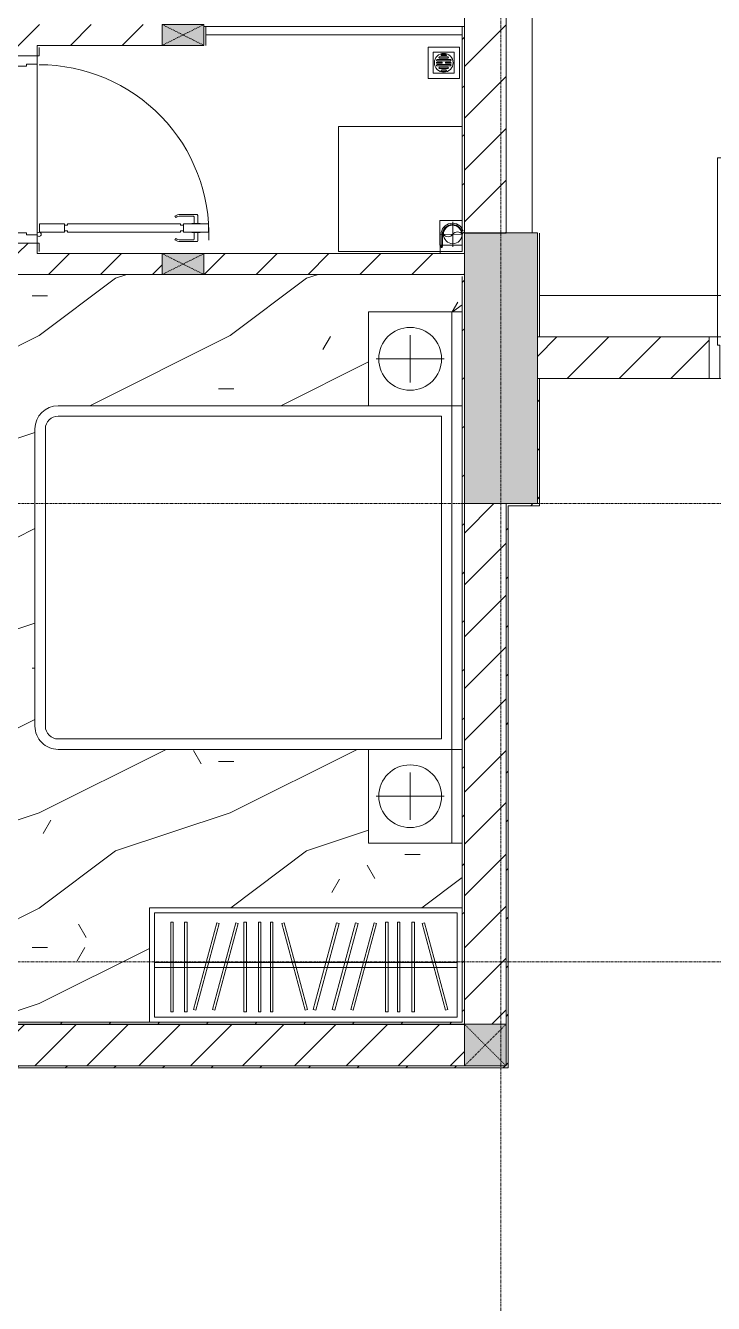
# Model space of a CAD drawing. Header units: millimetres. Extents: x 5357 to 259384, y -16348 to 109893.
# Drawn here: x 75073 to 78372, y 35397 to 41532 of the extents above; entities that cross this region are included whole.
import ezdxf

# ---------------------------------------------------------------- set-up
doc = ezdxf.new("R2010")
doc.units = ezdxf.units.MM
for name, pattern in [('Dash', [6, 3, -3]), ('Grid Line', [22.225, 12.7, -3.175, 3.175, -3.175]), ('IMPORT-CENTER _3_', [10.16, 6.35, -1.27, 1.27, -1.27])]:
    doc.linetypes.add(name, pattern=pattern)
for name, color, linetype, lineweight in [('0-1', 7, 'Continuous', 5), ('A-DETL-GENF', 92, 'Continuous', 9), ('A-DETL-GENF-1', 53, 'Continuous', 9), ('A-DOOR', 31, 'Continuous', 9), ('A-DOOR-1', 254, 'Continuous', 9), ('A-DOOR-2', 53, 'Continuous', 9), ('A-DOOR-FRAM', 31, 'Continuous', 9), ('A-FLOR-PATT-1', 10, 'Continuous', 9), ('A-WALL', 113, 'Continuous', 9), ('A-WALL-1', 9, 'Continuous', 18), ('A-WALL-2', 53, 'Continuous', 9), ('A-WALL-3', 113, 'Continuous', 18), ('A-WALL-PATT', 111, 'Continuous', 9), ('A-WALL-PATT-1', 10, 'Continuous', 9), ('A-WALL-PATT-2', 53, 'Continuous', 9), ('G-IMPT', 8, 'Continuous', 9), ('G-IMPT-1', 254, 'Continuous', 9), ('G-IMPT-2', 8, 'IMPORT-CENTER _3_', 9), ('I-FURN-1', 254, 'Continuous', 9), ('I-WALL-1', 9, 'Continuous', 18), ('I-WALL-2', 53, 'Continuous', 9), ('I-WALL-3', 2, 'Continuous', 18), ('M-EQPM', 50, 'Continuous', 9), ('S-BEAM-1', 53, 'Continuous', 9), ('S-COLS', 52, 'Continuous', 9), ('S-COLS-1', 253, 'Continuous', 5), ('S-COLS-2', 9, 'Continuous', 18), ('S-COLS-3', 53, 'Continuous', 9), ('S-COLS-4', 254, 'Continuous', 9), ('S-COLS-5', 52, 'Continuous', 18), ('S-COLS-HDLN', 52, 'Dash', 9), ('S-COLS-HDLN-1', 53, 'Dash', 9), ('S-GRID-1', 1, 'Grid Line', 9)]:
    doc.layers.add(name, color=color, linetype=linetype, lineweight=lineweight)
pattern_1 = [(45, (0, 0), (-124.4508, 124.4508), [])]
pattern_2 = [(45, (0, 0), (-116.67262, 116.67262), [])]

# ---------------------------------------------------------------- blocks, each defined once
blk = doc.blocks.new('NCV_TKTC_KET CAU_rvt-1-TKCS_MB CẢNH QUAN CÂY XANH')
at = {"layer": 'S-COLS-1'}
blk.add_hatch(color=256, dxfattribs=at).paths.add_polyline_path([(77177.6, 39236.9), (77527.6, 39236.9), (77527.6, 40536.9), (77177.6, 40536.9), (77177.6, 39869.7)])
at = {"layer": 'S-BEAM-1'}
for p, q in [((77502.6, 40536.9), (77502.6, 43836.9)), ((75937.9, 41487.4), (77167.6, 41487.4)), ((83367.6, 40235.6), (77537.6, 40235.6))]:
    blk.add_line(p, q, dxfattribs=at)
at = {"layer": 'S-COLS-2'}
for p, q in [((77527.6, 40536.9), (77177.6, 40536.9)), ((77177.6, 40536.9), (77177.6, 39236.9)), ((77527.6, 39236.9), (77527.6, 40536.9)), ((77177.6, 39236.9), (77527.6, 39236.9))]:
    blk.add_line(p, q, dxfattribs=at)
blk = doc.blocks.new('GIUONG NGU-2TAB-1600x2000 - GIUONG NGU-2TAB-1600x2000-842839-TKCS_MB CẢNH QUAN CÂY XANH')
at = {"layer": 'I-FURN-1'}
for p, q in [((8.5, 0), (8.5, -50)), ((458.5, -50), (458.5, 0)), ((458.5, 0), (458.5, -50)), ((2108.2, -50), (2108.2, 0)), ((458.5, -50), (8.5, -50)), ((8.5, -50), (8.5, -450.3)), ((8.5, -50), (458.5, -50)), ((458.5, -50), (8.5, -50)), ((8.5, -50), (8.5, -450.3)), ((458.5, -450.3), (458.5, -50)), ((2108.2, -50), (458.5, -50)), ((458.5, -50), (458.5, -1938.9)), ((458.5, -50), (2108.2, -50)), ((458.5, -1938.9), (458.5, -50)), ((458.5, -450.3), (458.5, -50)), ((458.5, -50), (2108.2, -50)), ((2108.2, 0), (2108.2, -50)), ((2558.2, -50), (2108.2, -50)), ((2108.2, -50), (2108.2, -450.3)), ((2108.2, -1938.9), (2108.2, -50)), ((2108.2, -50), (2558.2, -50)), ((2108.2, -50), (2558.2, -50)), ((2108.2, -450.3), (2108.2, -50)), ((2108.2, -50), (2108.2, -1938.9)), ((2558.2, -50), (2558.2, 0)), ((2558.2, -450.3), (2558.2, -50)), ((2558.2, -50), (2558.2, -450.3)), ((233.5, -86.8), (233.5, -413.5)), ((508.5, -100), (2058.2, -100)), ((508.5, -1938.9), (508.5, -100)), ((2058.2, -100), (2058.2, -1938.9)), ((2333.2, -86.8), (2333.2, -413.5)), ((120.2, -250.2), (346.8, -250.2)), ((2446.5, -250.2), (2219.8, -250.2)), ((8.5, -450.3), (458.5, -450.3)), ((8.5, -450.3), (458.5, -450.3)), ((2108.2, -450.3), (2558.2, -450.3)), ((2558.2, -450.3), (2108.2, -450.3)), ((1997.1, -2000), (569.6, -2000)), ((569.6, -2050), (1997.1, -2050)), ((1997.1, -2050), (569.6, -2050))]:
    blk.add_line(p, q, dxfattribs=at)
for centre in [(233.5, -250.2), (2333.2, -250.2)]:
    blk.add_circle(centre, 150.7, dxfattribs=at)
for centre, radius, start, end in [((569.6, -1938.9), 111.1, 180, 270), ((569.6, -1938.9), 111.1, 180, 270), ((569.6, -1938.9), 61.1, 180, 270), ((1997.1, -1938.9), 111.1, 270, 360), ((1997.1, -1938.9), 61.1, 270, 0), ((1997.1, -1938.9), 111.1, 270, 0)]:
    blk.add_arc(centre, radius, start, end, dxfattribs=at)
blk = doc.blocks.new('TU QUAN AO-SUITE ROOM_3 - TU QUAN AO-SUITE ROOM_3-V29-TKCS_MB CẢNH QUAN CÂY XANH')
at = {"layer": 'I-FURN-1'}
for p, q in [((-550, 0), (-550, -1500)), ((-550, -1500), (-550, 0)), ((-550, -24), (-550, -576)), ((-526, -24), (-24, -24)), ((-526, -1476), (-526, -24)), ((-526, -24), (-526, -600)), ((-287, -24), (-287, -576)), ((-263, -24), (-263, -576)), ((-24, -24), (-24, -1476)), ((-478.3, -181.1), (-61.3, -69.4)), ((-58.2, -80.9), (-475.2, -192.7)), ((-61.3, -69.4), (-58.2, -80.9)), ((-475.2, -192.7), (-478.3, -181.1)), ((-480.1, -229.7), (-50.1, -229.7)), ((-480.1, -241.7), (-480.1, -229.7)), ((-50.1, -241.7), (-480.1, -241.7)), ((-50.1, -229.7), (-50.1, -241.7)), ((-480.1, -299.2), (-50.1, -299.2)), ((-480.1, -311.2), (-480.1, -299.2)), ((-50.1, -299.2), (-50.1, -311.2)), ((-50.1, -311.2), (-480.1, -311.2)), ((-480.1, -356.4), (-50.1, -356.4)), ((-480.1, -368.4), (-480.1, -356.4)), ((-50.1, -356.4), (-50.1, -368.4)), ((-50.1, -368.4), (-480.1, -368.4)), ((-475.2, -411.5), (-478.3, -423.1)), ((-478.3, -423.1), (-61.3, -534.9)), ((-58.2, -523.3), (-475.2, -411.5)), ((-475.2, -500.3), (-478.3, -511.9)), ((-478.3, -511.9), (-61.3, -623.6)), ((-58.2, -612.1), (-475.2, -500.3)), ((-61.3, -534.9), (-58.2, -523.3)), ((-526, -1476), (-526, -600)), ((-475.2, -591.5), (-478.3, -603.1)), ((-478.3, -603.1), (-61.3, -714.9)), ((-58.2, -703.3), (-475.2, -591.5)), ((-287, -576), (-287, -1476)), ((-263, -576), (-263, -1476)), ((-61.3, -623.6), (-58.2, -612.1)), ((-61.3, -714.9), (-58.2, -703.3)), ((-478.3, -853.9), (-61.3, -742.1)), ((-58.2, -753.7), (-475.2, -865.5)), ((-61.3, -742.1), (-58.2, -753.7)), ((-475.2, -865.5), (-478.3, -853.9)), ((-480.1, -908.6), (-480.1, -920.6)), ((-480.1, -908.6), (-480.1, -920.6)), ((-50.1, -908.6), (-480.1, -908.6)), ((-50.1, -920.6), (-50.1, -908.6)), ((-480.1, -920.6), (-50.1, -920.6)), ((-480.1, -965.8), (-480.1, -977.8)), ((-480.1, -965.8), (-480.1, -977.8)), ((-50.1, -965.8), (-480.1, -965.8)), ((-480.1, -977.8), (-50.1, -977.8)), ((-50.1, -977.8), (-50.1, -965.8)), ((-480.1, -1035.3), (-480.1, -1047.3)), ((-480.1, -1035.3), (-480.1, -1047.3)), ((-50.1, -1035.3), (-480.1, -1035.3)), ((-50.1, -1047.3), (-50.1, -1035.3)), ((-480.1, -1047.3), (-50.1, -1047.3)), ((-475.2, -1075.3), (-478.3, -1086.9)), ((-478.3, -1086.9), (-61.3, -1198.6)), ((-58.2, -1187.1), (-475.2, -1075.3)), ((-475.2, -1166.5), (-478.3, -1178.1)), ((-478.3, -1178.1), (-61.3, -1289.9)), ((-58.2, -1278.3), (-475.2, -1166.5)), ((-61.3, -1198.6), (-58.2, -1187.1)), ((-61.3, -1289.9), (-58.2, -1278.3)), ((-480.1, -1320.5), (-480.1, -1332.5)), ((-480.1, -1320.5), (-480.1, -1332.5)), ((-50.1, -1320.5), (-480.1, -1320.5)), ((-480.1, -1332.5), (-50.1, -1332.5)), ((-50.1, -1332.5), (-50.1, -1320.5)), ((-480.1, -1386.9), (-480.1, -1398.9)), ((-480.1, -1386.9), (-480.1, -1398.9)), ((-50.1, -1386.9), (-480.1, -1386.9)), ((-480.1, -1398.9), (-50.1, -1398.9)), ((-50.1, -1398.9), (-50.1, -1386.9)), ((-550, -1500), (0, -1500)), ((0, -1500), (-550, -1500)), ((-24, -1476), (-526, -1476))]:
    blk.add_line(p, q, dxfattribs=at)
blk = doc.blocks.new('MAY GIAT - MAY GIAT_dwg-348053-TKCS_MB CẢNH QUAN CÂY XANH')
at = {"layer": 'G-IMPT-1', "flags": 128}
blk.add_lwpolyline([(5, 596.6), (5, 2.3), (605, 2.3), (605, 596.6)], dxfattribs=at)
blk = doc.blocks.new('MAY GIAT - MAY GIAT-348233-TKCS_MB CẢNH QUAN CÂY XANH')
at = {"layer": 'I-FURN-1'}
for p, q in [((5, 596.6), (5, 2.3)), ((605, 2.3), (605, 596.6)), ((5, 2.3), (605, 2.3))]:
    blk.add_line(p, q, dxfattribs=at)
blk.add_blockref('MAY GIAT - MAY GIAT_dwg-348053-TKCS_MB CẢNH QUAN CÂY XANH', (0, 0))
blk = doc.blocks.new('G1_SOF - BO TRU - 100x200-V58-TKCS_MB CẢNH QUAN CÂY XANH')
at = {"layer": 'S-COLS-3'}
blk.add_hatch(color=256, dxfattribs=at).paths.add_polyline_path([(50, -100), (50, 100), (-50, 100), (-50, -100)])
at = {"layer": 'S-COLS-2'}
for p, q in [((50, 100), (-50, 100)), ((-50, 100), (-50, -100)), ((50, -100), (50, 100)), ((-50, -100), (50, -100))]:
    blk.add_line(p, q, dxfattribs=at)
at = {"layer": 'S-COLS-HDLN-1'}
for p, q in [((50, 100), (-50, -100)), ((-50, 100), (50, -100))]:
    blk.add_line(p, q, dxfattribs=at)
blk = doc.blocks.new('DOOR_CW_01 CANH MO-PANEL KINH - DIG_01-900x2200-CỬA NHÔM KÍNH-400860-TKCS_MB CẢNH QUAN CÂY XANH')
at = {"layer": 'A-DETL-GENF-1'}
for p, q in [((-397, -182), (-397, -62)), ((-397, -62), (-357, -62)), ((-357, -62), (-357, -182)), ((-357, -182), (-397, -182)), ((-391, -196), (-391, -182)), ((-391, -182), (-363, -182)), ((-363, -182), (-363, -196)), ((-397, -196), (-391, -196)), ((-397, -738), (-397, -196)), ((-357, -196), (-363, -196)), ((-357, -196), (-357, -738)), ((-433.9, -711.2), (-427.3, -715.8)), ((-320.1, -711.2), (-326.7, -715.8)), ((-442, -737), (-442, -816.5)), ((-434, -799.5), (-434, -737)), ((-399, -792.2), (-399, -831.8)), ((-397, -792.2), (-399, -792.2)), ((-397, -738), (-391, -738)), ((-357, -752), (-397, -752)), ((-397, -752), (-397, -872)), ((-397, -792.2), (-397, -831.8)), ((-391, -752), (-391, -738)), ((-363, -752), (-391, -752)), ((-357, -738), (-363, -738)), ((-363, -738), (-363, -752)), ((-357, -872), (-357, -752)), ((-357, -792.2), (-357, -831.8)), ((-357, -792.2), (-355, -792.2)), ((-355, -792.2), (-355, -831.8)), ((-320, -799.5), (-320, -737)), ((-312, -737), (-312, -816.5)), ((-399, -820.5), (-438, -820.5)), ((-399, -803.5), (-430, -803.5)), ((-399, -831.8), (-397, -831.8)), ((-355, -831.8), (-357, -831.8)), ((-355, -803.5), (-324, -803.5)), ((-355, -820.5), (-316, -820.5)), ((-397, -872), (-357, -872))]:
    blk.add_line(p, q, dxfattribs=at)
blk.add_circle((-407, -60), 10, dxfattribs=at)
for centre, radius, start, end in [((-407, -60), 814, 268, 0), ((-397, -737), 45, 145, 180), ((-397, -737), 37, 145, 180), ((-357, -737), 37, 0, 35), ((-357, -737), 45, 360, 35), ((-438, -816.5), 4, 180, 270), ((-430, -799.5), 4, 180, 270), ((-324, -799.5), 4, 270, 0), ((-316, -816.5), 4, 270, 0)]:
    blk.add_arc(centre, radius, start, end, dxfattribs=at)
at = {"layer": 'A-DOOR-2'}
for p, q in [((-450, -50), (-450, 50)), ((-450, 50), (-400, 50)), ((-400, 50), (-400, 0)), ((400, 0), (400, 50)), ((400, 50), (450, 50)), ((450, 50), (450, -50)), ((-410, -50), (-450, -50)), ((-410, 0), (-410, -50)), ((-400, 0), (-410, 0)), ((-407, -50), (-382, -50)), ((410, 0), (400, 0)), ((410, -50), (410, 0)), ((450, -50), (410, -50))]:
    blk.add_line(p, q, dxfattribs=at)
blk = doc.blocks.new('NCV_TKTC_TANG 1_rvt-1-TKCS_MB CẢNH QUAN CÂY XANH')
at = {"layer": 'A-FLOR-PATT-1'}
h = blk.add_hatch(dxfattribs=at)
h.set_pattern_fill('FP_6', color=256, style=0, pattern_type=2)
h.set_pattern_definition([(0, (0, 0), (1788.16, 447.04), [73.762, -1267.358, 73.762, -1267.358, -7152.64]), (0, (0, 0), (1788.16, 447.04), [-2682.24, 73.762, -2608.478, 73.762, -1267.358, -3129.28]), (0, (0, 0), (1788.16, 447.04), [-6705.6, 73.762, -820.318, 73.762, -2161.438]), (120, (670.56, 223.5), (-1281.228, 1325.072), [73.762, -1267.358, 73.762, -8419.998]), (120, (670.56, 223.5), (-1281.228, 1325.072), [-1414.882, -1267.358, 73.762, -2608.478, -4470.4]), (120, (670.56, 223.5), (-1281.228, 1325.072), [-5364.48, 73.762, -1267.358, 73.762, -3055.518]), (120, (670.56, 223.5), (-1281.228, 1325.072), [-6779.362, -820.318, 73.762, -2161.438]), (240, (894.1, 1117.6), (-506.932, -1772.112), [73.762, -1267.358, 73.762, -8419.998]), (240, (894.1, 1117.6), (-506.932, -1772.112), [-1414.882, -1267.358, 73.762, -2608.478, -4470.4]), (240, (894.1, 1117.6), (-506.932, -1772.112), [-5364.48, 73.762, -1267.358, 73.762, -3055.518]), (240, (894.1, 1117.6), (-506.932, -1772.112), [-6779.362, -820.318, 73.762, -2161.438])])
h.paths.add_polyline_path([(74627.6, 36746.9), (75667.6, 36746.9), (75667.6, 37296.9), (77167.6, 37296.9), (77167.6, 37607.3), (76717.2, 37607.3), (76717.2, 38057.3), (75228.7, 38057.3), (75199.9, 38061.1), (75173.1, 38072.2), (75150.1, 38089.8), (75132.5, 38112.8), (75121.4, 38139.6), (75117.6, 38168.4), (75117.6, 39595.8), (75121.4, 39624.6), (75132.5, 39651.4), (75150.1, 39674.4), (75173.1, 39692), (75199.9, 39703.2), (75228.7, 39706.9), (76717.2, 39706.9), (76717.2, 40156.9), (77167.6, 40156.9), (77167.6, 40326.9), (77177.6, 40326.9), (77177.6, 40336.9), (73627.6, 40336.9), (73627.6, 38036.9), (74627.6, 38036.9), (74627.6, 36910.9)])
h = blk.add_hatch(dxfattribs=at)
h.set_pattern_fill('FP_4', color=256, style=0, pattern_type=2)
h.set_pattern_definition([(216.87, (366.52, 916.3), (2748.89673, 1832.6049), [458.15, -4123.35]), (206.565, (916.3, 641.4), (-916.3012, -916.2996), [1024.455, -1024.455]), (198.435, (916.3, 183.26), (-1832.5985, -916.3019), [579.52, -2318.076])])
h.paths.add_polyline_path([(74627.6, 36746.9), (75667.6, 36746.9), (75667.6, 37296.9), (77167.6, 37296.9), (77167.6, 37607.3), (76717.2, 37607.3), (76717.2, 38057.3), (75228.7, 38057.3), (75199.9, 38061.1), (75173.1, 38072.2), (75150.1, 38089.8), (75132.5, 38112.8), (75121.4, 38139.6), (75117.6, 38168.4), (75117.6, 39595.8), (75121.4, 39624.6), (75132.5, 39651.4), (75150.1, 39674.4), (75173.1, 39692), (75199.9, 39703.2), (75228.7, 39706.9), (76717.2, 39706.9), (76717.2, 40156.9), (77167.6, 40156.9), (77167.6, 40326.9), (77177.6, 40326.9), (77177.6, 40336.9), (73627.6, 40336.9), (73627.6, 38036.9), (74627.6, 38036.9), (74627.6, 36910.9)])
at = {"layer": 'A-WALL-PATT-1'}
h = blk.add_hatch(dxfattribs=at)
h.set_pattern_fill('FP_2', color=256, style=0, pattern_type=2)
h.set_pattern_definition(pattern_1)
h.paths.add_polyline_path([(75727.9, 41436.9), (75727.9, 41536.9), (73327.6, 41536.9), (73327.6, 41436.9), (75562.3, 41436.9)])
h = blk.add_hatch(dxfattribs=at)
h.set_pattern_fill('FP_2', color=256, style=0, pattern_type=2)
h.set_pattern_definition(pattern_1)
h.paths.add_polyline_path([(75127.6, 40436.9), (75127.6, 40486.9), (75027.6, 40486.9), (75027.6, 40436.9)])
h.paths.add_polyline_path([(75027.6, 41386.9), (75127.6, 41386.9), (75127.6, 41436.9), (75027.6, 41436.9), (75027.6, 41426.9)])
h = blk.add_hatch(dxfattribs=at)
h.set_pattern_fill('FP_2', color=256, style=0, pattern_type=2)
h.set_pattern_definition(pattern_1)
h.paths.add_polyline_path([(75562.3, 40336.9), (75727.9, 40336.9), (75727.9, 40436.9), (74627.6, 40436.9), (74627.6, 40336.9)])
h.paths.add_polyline_path([(75927.9, 40336.9), (77177.9, 40336.9), (77177.6, 40436.9), (75927.9, 40436.9), (75927.9, 40398.2)])
h.paths.add_polyline_path([(73627.6, 40336.9), (73727.6, 40336.9), (73727.6, 40436.9), (73477.6, 40436.9), (73477.6, 40336.9), (73527.6, 40336.9)])
h.paths.add_polyline_path([(72536.2, 40336.9), (72677.6, 40336.9), (72677.6, 40436.9), (72427.6, 40436.9), (72427.6, 40336.9)])
at = {"layer": 'A-WALL-PATT-2'}
h = blk.add_hatch(dxfattribs=at)
h.set_pattern_fill('FP_10', color=256, style=0, pattern_type=2)
h.set_pattern_definition(pattern_2)
h.paths.add_polyline_path([(77167.6, 40446.9), (77177.6, 40446.9), (77177.6, 41526.9), (77167.6, 41526.9), (77167.6, 40855.9)])
h = blk.add_hatch(dxfattribs=at)
h.set_pattern_fill('FP_10', color=256, style=0, pattern_type=2)
h.set_pattern_definition(pattern_2)
h.paths.add_polyline_path([(77177.6, 36746.9), (77177.6, 40326.9), (77167.6, 40326.9), (77167.6, 36746.9)])
h = blk.add_hatch(dxfattribs=at)
h.set_pattern_fill('FP_10', color=256, style=0, pattern_type=2)
h.set_pattern_definition(pattern_2)
h.paths.add_polyline_path([(77177.6, 36736.9), (77177.6, 36746.9), (74627.6, 36746.9), (74627.6, 36736.9), (75562.3, 36736.9)])
at = {"layer": 'A-WALL-1'}
for p, q in [((75127.6, 41436.9), (75727.9, 41436.9)), ((75137.6, 40436.9), (75127.6, 40436.9)), ((77177.9, 40436.9), (77177.6, 40436.9)), ((77177.9, 40336.9), (77177.9, 40436.9)), ((77177.6, 40336.9), (77177.9, 40336.9))]:
    blk.add_line(p, q, dxfattribs=at)
at = {"layer": 'A-WALL-2'}
for p, q in [((75127.6, 41436.9), (75127.6, 41386.9)), ((75127.6, 41386.9), (75127.6, 41436.9)), ((75127.6, 41346.9), (75127.6, 40526.9)), ((75127.6, 40486.9), (75127.6, 40436.9)), ((75127.6, 40436.9), (75127.6, 40486.9)), ((75727.9, 40436.9), (75137.6, 40436.9)), ((77177.6, 40436.9), (75927.9, 40436.9)), ((74627.6, 40336.9), (75727.9, 40336.9)), ((75927.9, 40336.9), (77177.6, 40336.9))]:
    blk.add_line(p, q, dxfattribs=at)
at = {"layer": 'I-WALL-1'}
for p, q in [((75937.9, 41526.9), (75927.9, 41526.9)), ((75937.9, 41436.9), (75937.9, 41526.9)), ((77167.6, 41526.9), (77167.6, 40446.9)), ((77177.6, 41526.9), (77167.6, 41526.9)), ((77177.6, 40446.9), (77177.6, 41526.9)), ((75137.6, 41436.9), (75127.6, 41436.9)), ((75137.6, 41386.9), (75137.6, 41426.9)), ((75127.6, 41386.9), (75137.6, 41386.9)), ((75137.6, 40486.9), (75127.6, 40486.9)), ((75127.6, 40436.9), (75137.6, 40436.9)), ((75137.6, 40446.9), (75137.6, 40486.9)), ((77167.6, 40326.9), (77167.6, 36746.9)), ((77177.6, 36746.9), (77177.6, 40326.9)), ((77167.6, 36746.9), (74637.6, 36746.9)), ((77177.6, 36737.8), (77177.6, 36746.9)), ((74627.6, 36736.9), (77177.6, 36736.9))]:
    blk.add_line(p, q, dxfattribs=at)
at = {"layer": 'I-WALL-2'}
blk.add_line((77167.6, 41526.9), (75937.9, 41526.9), dxfattribs=at)
at = {"layer": 'A-DOOR-1', "rotation": 89.99999999999855}
blk.add_blockref('DOOR_CW_01 CANH MO-PANEL KINH - DIG_01-900x2200-CỬA NHÔM KÍNH-400860-TKCS_MB CẢNH QUAN CÂY XANH', (75077.6, 40936.9), dxfattribs=at)
at = {"layer": 'I-FURN-1'}
for name, p, rotation in [('MAY GIAT - MAY GIAT-348233-TKCS_MB CẢNH QUAN CÂY XANH', (76570.9, 41051.9), 270), ('GIUONG NGU-2TAB-1600x2000 - GIUONG NGU-2TAB-1600x2000-842839-TKCS_MB CẢNH QUAN CÂY XANH', (77167.6, 40165.4), 269.9999999999999), ('TU QUAN AO-SUITE ROOM_3 - TU QUAN AO-SUITE ROOM_3-V29-TKCS_MB CẢNH QUAN CÂY XANH', (77167.6, 36746.9), 269.9999999999993)]:
    blk.add_blockref(name, p, dxfattribs=dict(at, rotation=rotation))
at = {"layer": 'S-COLS-4', "rotation": 269.9999999999989}
for p in [(75827.9, 41486.9), (75827.9, 40386.9)]:
    blk.add_blockref('G1_SOF - BO TRU - 100x200-V58-TKCS_MB CẢNH QUAN CÂY XANH', p, dxfattribs=at)
blk = doc.blocks.new('FD_07 - DIG_01-1800x2200-CỬA ĐI 2 CÁNH 2-2150742-TKCS_MB CẢNH QUAN CÂY XANH')
at = {"layer": 'A-DETL-GENF'}
for p, q in [((-860, 960), (-860, 100)), ((-820, 960), (-860, 960)), ((-820, 100), (-820, 960)), ((820, 100), (820, 960)), ((820, 960), (860, 960)), ((860, 960), (860, 100)), ((-860, 100), (-820, 100)), ((860, 100), (820, 100)), ((-835, -960), (-835, -100)), ((-835, -100), (-795, -100)), ((-795, -100), (-795, -960)), ((835, -100), (795, -100)), ((795, -100), (795, -960)), ((835, -960), (835, -100)), ((-795, -960), (-835, -960)), ((795, -960), (835, -960))]:
    blk.add_line(p, q, dxfattribs=at)
for centre, start, end in [((-860, 100), 0, 87.33412), ((860, 100), 92.66588, 180), ((-835, -100), 272.66588, 360), ((835, -100), 180, 267.33412)]:
    blk.add_arc(centre, 860, start, end, dxfattribs=at)
at = {"layer": 'A-DOOR'}
for p, q in [((-860, 100), (860, 100)), ((850, -100), (-850, -100))]:
    blk.add_line(p, q, dxfattribs=at)
at = {"layer": 'A-DOOR-FRAM'}
for p, q in [((-860, 100), (-900, 100)), ((-900, 100), (-900, -100)), ((-860, 60), (-860, 100)), ((900, 100), (860, 100)), ((860, 100), (860, 60)), ((900, -100), (900, 100)), ((-850, 60), (-860, 60)), ((-850, -100), (-850, 60)), ((860, 60), (850, 60)), ((850, 60), (850, -100)), ((-900, -100), (-850, -100)), ((850, -100), (900, -100))]:
    blk.add_line(p, q, dxfattribs=at)
blk = doc.blocks.new('TKTC_XREF_251221_MB TANG 1 - TKTC_XREF_260130_MB TANG 1_dwg_CUM U_DN100-V263-TKCS_MB CẢNH QUAN CÂY XANH')
at = {"layer": 'G-IMPT'}
blk.add_hatch(color=256, dxfattribs=at).paths.add_polyline_path([(0, 60.2), (15.8, 58.9), (30.5, 52.8), (43.1, 43.1), (52.8, 30.5), (58.9, 15.8), (61, 0), (58.9, -15.8), (52.8, -30.5), (43.1, -43.1), (30.5, -52.8), (15.8, -58.9), (0, -61), (0, -57), (14.8, -55.1), (28.5, -49.4), (40.3, -40.3), (49.4, -28.5), (55.1, -14.8), (57, 0), (55.1, 14.8), (49.4, 28.5), (40.3, 40.3), (28.5, 49.4), (14.8, 55.1), (0, 57)])
for p, q in [((-71.7, 59.2), (-66.9, 59.2)), ((-79.1, -63.4), (-79.1, -66.6)), ((-76.6, -63.4), (-76.6, -66.6)), ((-74.6, -63.4), (-74.6, -66.6)), ((-72.7, -60.7), (-72.7, -69.3)), ((-66.9, -62.1), (-71.7, -62.1)), ((-66.9, -67.9), (-71.7, -67.9)), ((-65, -69), (0, -69))]:
    blk.add_line(p, q, dxfattribs=at)
at = {"layer": 'G-IMPT', "flags": 128}
for points in [[(-65, 57.3), (-66.9, 57.3), (-66.9, 59.2)], [(-72.7, -62.4), (-78.1, -62.4), (-78.1, -67.6), (-72.7, -67.6)], [(-71.7, -70.8), (-66.9, -70.8), (-66.9, -59.2), (-71.7, -59.2)], [(-66.9, -59.2), (-66.9, -57.3), (-65, -57.3), (-65, -72.7), (-66.9, -72.7), (-66.9, -70.8)], [(-65, -61), (0, -61), (0, -57)]]:
    blk.add_lwpolyline(points, dxfattribs=at)
at = {"layer": 'G-IMPT'}
for centre, radius, start, end in [((0, 0), 69, 270, 70.24544), ((0, 0), 61, 270, 87.86315), ((0, 0), 57, 270, 90), ((-78.1, -63.4), 0.96, 90, 180), ((-78.1, -66.6), 0.96, 180, 270), ((-71.1, -60.7), 1.56, 112.61986, 247.38014), ((-67.9, -65), 4.8, 143.1301, 216.8699), ((-71.1, -69.3), 1.56, 112.61986, 247.38014)]:
    blk.add_arc(centre, radius, start, end, dxfattribs=at)
blk = doc.blocks.new('TKTC_XREF_251221_MB TANG 1 - TKTC_XREF_260130_MB TANG 1_dwg_$cc-V264-TKCS_MB CẢNH QUAN CÂY XANH')
at = {"layer": 'G-IMPT'}
blk.add_circle((0, 0), 0.5, dxfattribs=at)
for centre, radius, start, end in [((0, 0), 0.5, 90, 270), ((0.188, 0.25), 0.313, 126.8699, 233.1301), ((-0.188, -0.25), 0.313, 306.8699, 53.1301)]:
    blk.add_arc(centre, radius, start, end, dxfattribs=at)
at = {"layer": 'G-IMPT-2'}
for p, q in [((-0.673, 0), (0.673, 0)), ((0, -0.673), (0, 0.508))]:
    blk.add_line(p, q, dxfattribs=at)
blk = doc.blocks.new('TKTC_XREF_251221_MB TANG 1 - TKTC_XREF_260130_MB TANG 1_dwg_THU NUOC - THU NUOC-444531-TKCS_MB TẦNG 1-4202124-TKCS_MB CẢNH QUAN CÂY XANH')
at = {"layer": 'M-EQPM'}
for p, q in [((-23.3, 10.8), (40.9, 10.8)), ((40.9, 4.8), (-23.3, 4.8)), ((-11, 23.3), (28.5, 23.3)), ((28.5, 17.3), (-11, 17.3)), ((-1.1, 35.6), (18.5, 35.6)), ((18.5, 29.6), (-1.1, 29.6)), ((-23.3, -13.6), (40.9, -13.6)), ((40.9, -19.6), (-23.3, -19.6)), ((-11, -26.1), (28.5, -26.1)), ((28.5, -32.1), (-11, -32.1)), ((-1.1, -38.5), (18.5, -38.5)), ((18.5, -44.5), (-1.1, -44.5))]:
    blk.add_line(p, q, dxfattribs=at)
at = {"layer": 'M-EQPM', "flags": 128}
for points in [[(83.7, -79.4), (83.7, 70.6), (-66.3, 70.6), (-66.3, -79.4)], [(58.7, -54.4), (58.7, 45.6), (-41.3, 45.6), (-41.3, -54.4)]]:
    blk.add_lwpolyline(points, close=True, dxfattribs=at)
for points in [[(-23.3, -1.2), (0.7, -1.2), (0.7, -7.2), (-23.3, -7.2)], [(40.9, -7.2), (16.7, -7.2), (16.7, -1.2), (40.9, -1.2)]]:
    blk.add_lwpolyline(points, dxfattribs=at)
at = {"layer": 'M-EQPM'}
for centre, radius, start, end in [((8.7, -4.4), 45, 360, 180), ((8.7, -4.4), 45, 360, 180), ((-23.3, 7.8), 3, 90, 270), ((-11, 20.3), 3, 90, 270), ((-1.1, 32.6), 3, 90, 270), ((18.5, 32.6), 3, 270, 90), ((28.5, 20.3), 3, 270, 90), ((40.9, 7.8), 3, 270, 90), ((8.7, -4.4), 45, 180, 360), ((8.7, -4.4), 45, 180, 360), ((-23.3, -4.2), 3, 90, 270), ((-23.3, -16.6), 3, 90, 270), ((-11, -29.1), 3, 90, 270), ((-1.1, -41.5), 3, 90, 270), ((18.5, -41.5), 3, 270, 90), ((28.5, -29.1), 3, 270, 90), ((40.9, -4.2), 3, 270, 90), ((40.9, -16.6), 3, 270, 90)]:
    blk.add_arc(centre, radius, start, end, dxfattribs=at)
blk = doc.blocks.new('TKTC_XREF_251221_MB TANG 1 - TKTC_XREF_260130_MB TANG 1_dwg-4202109-TKCS_MB CẢNH QUAN CÂY XANH')
at = {"layer": 'G-IMPT', "flags": 128}
for points in [[(-125984.1, -360749.7), (-126091.7, -360749.7), (-126091.7, -360869.6), (-125984.1, -360869.6)], [(-125984.1, -360869.7), (-126089.9, -360869.7), (-126089.9, -360909.6), (-125974.1, -360909.6)]]:
    blk.add_lwpolyline(points, dxfattribs=at)
at = {"extrusion": (0, 0, -1), "zscale": -1}
blk.add_blockref('TKTC_XREF_251221_MB TANG 1 - TKTC_XREF_260130_MB TANG 1_dwg_THU NUOC - THU NUOC-444531-TKCS_MB TẦNG 1-4202124-TKCS_MB CẢNH QUAN CÂY XANH', (126064.6, -359988.7), dxfattribs=at)
at = {"xscale": 90.00000000005114, "yscale": 90.00000000005114, "zscale": 90.00000000005114, "rotation": 270.3047175217258}
blk.add_blockref('TKTC_XREF_251221_MB TANG 1 - TKTC_XREF_260130_MB TANG 1_dwg_$cc-V264-TKCS_MB CẢNH QUAN CÂY XANH', (-126029.8, -360816.8), dxfattribs=at)
at = {"extrusion": (0, 0, -1), "xscale": 0.7894736842105242, "yscale": 0.7894736842105242, "zscale": -0.7894736842105242, "rotation": 90.06930925665542}
blk.add_blockref('TKTC_XREF_251221_MB TANG 1 - TKTC_XREF_260130_MB TANG 1_dwg_CUM U_DN100-V263-TKCS_MB CẢNH QUAN CÂY XANH', (126031.6, -360818.3), dxfattribs=at)
blk = doc.blocks.new('TKTC_XREF_251221_MB TANG 1 - TKTC_XREF_251221_MB TANG 1-2038492-TKCS_MB CẢNH QUAN CÂY XANH')
blk.add_blockref('TKTC_XREF_251221_MB TANG 1 - TKTC_XREF_260130_MB TANG 1_dwg-4202109-TKCS_MB CẢNH QUAN CÂY XANH', (169499.1, 384109.7))
blk = doc.blocks.new('G1_SOF - BO TRU - 200x200-V431-TKCS_MB CẢNH QUAN CÂY XANH')
at = {"layer": 'S-COLS-3'}
blk.add_hatch(color=256, dxfattribs=at).paths.add_polyline_path([(100, -100), (100, 100), (-100, 100), (-100, -100)])
at = {"layer": 'S-COLS-5'}
for p, q in [((100, 100), (-100, 100)), ((-100, 100), (-100, -100)), ((100, -100), (100, 100)), ((-100, -100), (100, -100))]:
    blk.add_line(p, q, dxfattribs=at)
at = {"layer": 'S-COLS-HDLN'}
for p, q in [((100, 100), (-100, -100)), ((-100, 100), (100, -100))]:
    blk.add_line(p, q, dxfattribs=at)

msp = doc.modelspace()

# ---------------------------------------------------------------- hatches: boundary and pattern name
at = {"layer": 'A-WALL-PATT'}
h = msp.add_hatch(dxfattribs=at)
h.set_pattern_fill('FP_1', color=256, style=0, pattern_type=2)
h.set_pattern_definition(pattern_1)
h.paths.add_polyline_path([(77377.6, 40535.7), (77377.6, 43836.9), (77177.6, 43836.9), (77177.6, 40535.7)])
h = msp.add_hatch(dxfattribs=at)
h.set_pattern_fill('FP_1', color=256, style=0, pattern_type=2)
h.set_pattern_definition(pattern_1)
h.paths.add_polyline_path([(82824.9, 39837.4), (83377.6, 39837.4), (83377.6, 40037.4), (82552.2, 40037.4), (82552.2, 39837.4)])
h.paths.add_polyline_path([(77537.6, 39837.4), (78352.2, 39837.4), (78352.2, 40037.4), (77527.6, 40037.4), (77527.6, 39837.4)])
h.paths.add_polyline_path([(80152.2, 39837.4), (80752.2, 39837.4), (80752.2, 40037.4), (80152.2, 40037.4), (80152.2, 39997.4)])
h = msp.add_hatch(dxfattribs=at)
h.set_pattern_fill('FP_41', color=256, style=0, pattern_type=2)
h.set_pattern_definition(pattern_2)
h.paths.add_polyline_path([(77527.6, 39236.9), (77537.6, 39236.9), (77537.6, 39837.4), (77527.6, 39837.4)])
h = msp.add_hatch(dxfattribs=at)
h.set_pattern_fill('FP_1', color=256, style=0, pattern_type=2)
h.set_pattern_definition(pattern_1)
h.paths.add_polyline_path([(77377.6, 36737.8), (77377.6, 39236.9), (77177.6, 39236.9), (77177.6, 36737.8)])
h = msp.add_hatch(dxfattribs=at)
h.set_pattern_fill('FP_41', color=256, style=0, pattern_type=2)
h.set_pattern_definition(pattern_2)
h.paths.add_polyline_path([(77387.6, 36527.8), (77387.6, 39236.9), (77377.6, 39236.9), (77377.6, 36527.8)])
h = msp.add_hatch(dxfattribs=at)
h.set_pattern_fill('FP_41', color=256, style=0, pattern_type=2)
h.set_pattern_definition(pattern_2)
h.paths.add_polyline_path([(77537.6, 39226.9), (77537.6, 39236.9), (77387.6, 39236.9), (77387.6, 39226.9)])
h = msp.add_hatch(dxfattribs=at)
h.set_pattern_fill('FP_1', color=256, style=0, pattern_type=2)
h.set_pattern_definition(pattern_1)
h.paths.add_polyline_path([(77177.6, 36537.8), (77177.6, 36737.8), (73277.6, 36737.8), (73277.6, 36537.8), (75562.3, 36537.8)])
h.paths.add_polyline_path([(73077.6, 36537.8), (73077.6, 36737.8), (72077.6, 36737.8), (72077.6, 36537.8), (72838.8, 36537.8)])
h.paths.add_polyline_path([(69510.1, 36537.8), (70987.6, 36537.8), (70987.6, 36737.8), (69252.6, 36737.8), (69252.6, 36537.8), (69262.6, 36537.8)])
h = msp.add_hatch(dxfattribs=at)
h.set_pattern_fill('FP_41', color=256, style=0, pattern_type=2)
h.set_pattern_definition(pattern_2)
h.paths.add_polyline_path([(74049.3, 36527.8), (77377.6, 36527.8), (77377.6, 36537.8), (73177.6, 36537.8), (73177.6, 36527.8), (73746.6, 36527.8)])

# ---------------------------------------------------------------- linework, layer by layer
at = {"layer": 'A-WALL'}
for p, q in [((78352.2, 40037.4), (77527.6, 40037.4)), ((77527.6, 39837.4), (78352.2, 39837.4))]:
    msp.add_line(p, q, dxfattribs=at)
at = {"layer": 'A-WALL-3'}
for p, q in [((77377.6, 40535.7), (77377.6, 43836.9)), ((77177.6, 40535.7), (77177.6, 41687.4)), ((77177.6, 40535.7), (77377.6, 40535.7)), ((77527.6, 40535.7), (77527.6, 39837.4)), ((77537.6, 40037.4), (77537.6, 40535.7)), ((77177.6, 39236.9), (77177.6, 36737.8)), ((77377.6, 39236.9), (77177.6, 39236.9)), ((77177.6, 36737.8), (73277.6, 36737.8)), ((73277.6, 36537.8), (77177.6, 36537.8))]:
    msp.add_line(p, q, dxfattribs=at)
at = {"layer": 'I-WALL-3'}
for p, q in [((77527.6, 39837.4), (77527.6, 39236.9)), ((77537.6, 39226.9), (77537.6, 39837.4)), ((77377.6, 39236.9), (77377.6, 36737.8)), ((77527.6, 39236.9), (77377.6, 39236.9)), ((77387.6, 36527.8), (77387.6, 39226.9)), ((77387.6, 39226.9), (77537.6, 39226.9)), ((73187.6, 36527.8), (77387.6, 36527.8))]:
    msp.add_line(p, q, dxfattribs=at)
at = {"layer": 'S-GRID-1'}
for p, q in [((77352.6, 20960.6), (77352.6, 80482.7)), ((130319.3, 39236.9), (29351.8, 39236.9)), ((130319.3, 37036.9), (29351.8, 37036.9))]:
    msp.add_line(p, q, dxfattribs=at)

# ---------------------------------------------------------------- block references
at = {"layer": '0-1'}
for name in ['NCV_TKTC_KET CAU_rvt-1-TKCS_MB CẢNH QUAN CÂY XANH', 'NCV_TKTC_TANG 1_rvt-1-TKCS_MB CẢNH QUAN CÂY XANH']:
    msp.add_blockref(name, (0, 0), dxfattribs=at)
at = {"layer": 'A-DOOR'}
msp.add_blockref('FD_07 - DIG_01-1800x2200-CỬA ĐI 2 CÁNH 2-2150742-TKCS_MB CẢNH QUAN CÂY XANH', (79252.2, 39937.4), dxfattribs=at)
at = {"layer": 'M-EQPM'}
msp.add_blockref('TKTC_XREF_251221_MB TANG 1 - TKTC_XREF_251221_MB TANG 1-2038492-TKCS_MB CẢNH QUAN CÂY XANH', (33652.6, 17236.9), dxfattribs=at)
at = {"layer": 'S-COLS'}
msp.add_blockref('G1_SOF - BO TRU - 200x200-V431-TKCS_MB CẢNH QUAN CÂY XANH', (77277.6, 36637.8), dxfattribs=at)

doc.saveas('drawing.dxf')
